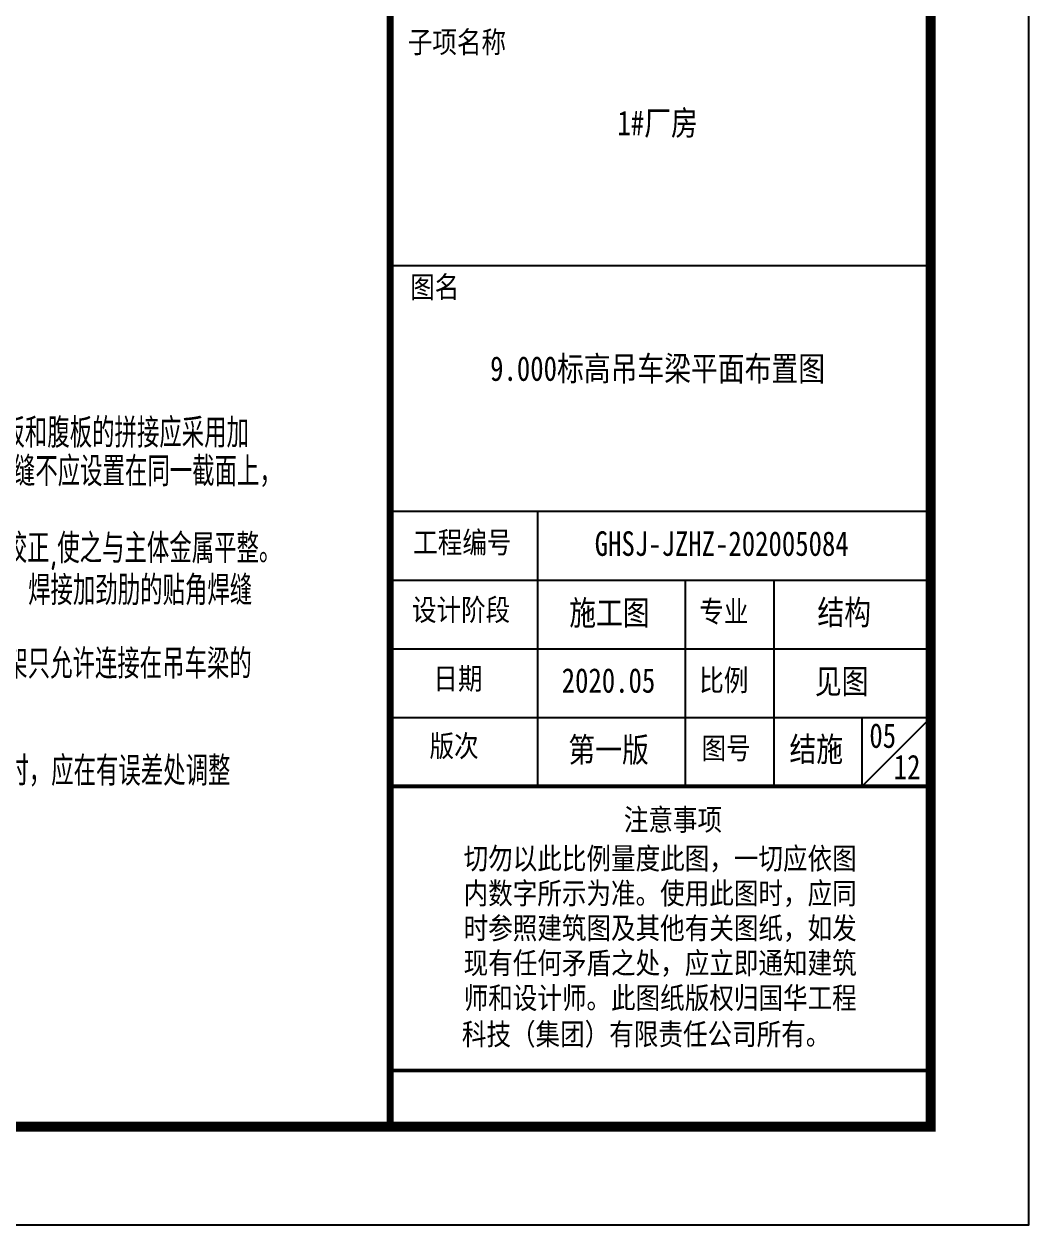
# Model space of a CAD drawing. Extents: x 9539573 to 9710259, y 1656270 to 2510207.
# Drawn here: x 9672570 to 9687909, y 2134257 to 2152592 of the extents above; entities that cross this region are included whole.
import ezdxf
from ezdxf.enums import TextEntityAlignment as Align

# ---------------------------------------------------------------- set-up
doc = ezdxf.new("R2010")
doc.units = 0
doc.header["$LTSCALE"] = 1000
doc.header["$MEASUREMENT"] = 0
doc.layers.get('0').update_dxf_attribs({"linetype": 'CONTINUOUS'})
for name, color, linetype in [('AXIS', 3, 'CONTINUOUS'), ('PP-PM-TK', 7, 'CONTINUOUS'), ('PUB_TEXT', 7, 'CONTINUOUS'), ('PUB_TITLE', 4, 'CONTINUOUS')]:
    doc.layers.add(name, color=color, linetype=linetype)
doc.styles.add('TQ', font='txt.shx', dxfattribs={"width": 0.8, "bigfont": 'hztxt.shx'})
doc.styles.add('TSSD_REIN', font='atssdeng.shx', dxfattribs={"width": 0.7, "bigfont": 'atssdchn.shx'})
doc.styles.add('仿宋', font='', dxfattribs={"width": 0.8})
doc.styles.get('仿宋').set_extended_font_data('SimSun')

# ---------------------------------------------------------------- blocks, each defined once
blk = doc.blocks.new('A2 TK 2019')
at = {"layer": 'PP-PM-TK', "color": 4}
for p, q in [((7035935, 1983948), (7041435, 1983948)), ((7035935, 1981448), (7041435, 1981448)), ((7037435, 1981448), (7037435, 1978648)), ((7035935, 1980748), (7041435, 1980748)), ((7038935, 1980748), (7038935, 1978648)), ((7039840, 1980748), (7039840, 1978648)), ((7035935, 1980048), (7041435, 1980048)), ((7035935, 1979348), (7041435, 1979348)), ((7041435, 1979348), (7040735, 1978648)), ((7040735, 1979348), (7040735, 1978648))]:
    blk.add_line(p, q, dxfattribs=at)
at = {"layer": 'PP-PM-TK', "color": 4, "const_width": 70}
blk.add_lwpolyline([(7035935, 2015184), (7041435, 2015184), (7041435, 1975184), (7035935, 1975184)], close=True, dxfattribs=at)
at = {"layer": 'PP-PM-TK', "color": 4, "const_width": 40}
for points in [[(7035935, 1978648), (7041435, 1978648)], [(7035935, 1975756), (7041435, 1975756)]]:
    blk.add_lwpolyline(points, dxfattribs=at)
at = {"layer": 'PUB_TEXT', "color": 2, "style": 'TQ'}
for s, p in [('子项名称', (7036114, 1986089)), ('图名', (7036138, 1983596)), ('工程编号', (7036169, 1980997)), ('设计阶段', (7036156, 1980311)), ('专业', (7039080, 1980294)), ('日期', (7036374, 1979611)), ('比例', (7039080, 1979594)), ('版次', (7036335, 1978925)), ('图号', (7039103, 1978902)), ('注意事项', (7038312, 1978175)), ('切勿以此比例量度此图，一切应依图', (7036682, 1977780)), ('内数字所示为准。使用此图时，应同', (7036682, 1977426)), ('时参照建筑图及其他有关图纸，如发', (7036682, 1977071)), ('现有任何矛盾之处，应立即通知建筑', (7036682, 1976716)), ('师和设计师。此图纸版权归国华工程', (7036682, 1976361)), ('科技（集团）有限责任公司所有。', (7036664, 1975992))]:
    blk.add_text(s, height=250, dxfattribs=at).set_placement(p)
at = {"layer": 'PUB_TITLE', "color": 0, "style": '仿宋', "width": 0.8}
blk.add_text('1#厂房', height=250, dxfattribs=at).set_placement((7038656, 1985275), align=Align.CENTER)
for s, p in [('GHSJ-JZHZ-202005084', (7038016, 1980994)), ('施工图', (7037757, 1980289)), ('结构', (7040282, 1980294)), ('2020.05', (7037680, 1979601)), ('见图', (7040256, 1979591)), ('第一版', (7037748, 1978895)), ('结施', (7039998, 1978901)), ('12', (7041059, 1978720))]:
    blk.add_text(s, height=250, dxfattribs=at).set_placement(p)

msp = doc.modelspace()

# ---------------------------------------------------------------- linework, layer by layer
at = {"layer": 'PUB_TITLE'}
msp.add_lwpolyline([(9598809.4, 2134257.5), (9687909.4, 2134257.5), (9687909.4, 2197257.5), (9598809.4, 2197257.5)], close=True, dxfattribs=at)
at = {"layer": 'PUB_TITLE', "const_width": 150}
msp.add_lwpolyline([(9602559.4, 2135757.5), (9686409.4, 2135757.5), (9686409.4, 2195757.5), (9602559.4, 2195757.5)], close=True, dxfattribs=at)

# ---------------------------------------------------------------- block references
at = {"xscale": 1.5, "yscale": 1.5, "zscale": 1.5}
msp.add_blockref('A2 TK 2019', (-875743.4, -827018.2), dxfattribs=at)

# ---------------------------------------------------------------- texts
at = {"layer": 'AXIS', "linetype": 'ByBlock', "style": 'TSSD_REIN', "width": 0.8}
for s, p in [('2. 吊车梁的上、下翼缘板在跨中1/3跨长的范围内应尽量避免拼接。上、下翼缘板和腹板的拼接应采用加', (9660082.1, 2146123.8)), ('引弧板（其厚度和坡口与主材相同）的对接焊缝，并保证焊透，三者的对接焊缝不应设置在同一截面上，', (9660772.2, 2145536.1)), ('3. 吊车梁的上、下翼缘板对接焊缝的上表面及所有引弧板割去处均应用机械加工校正,使之与主体金属平整。', (9660086.8, 2144361)), ('4. 吊车梁的贴角焊缝表面应做成直线形或凹形，焊接中应避免咬肉和弧坑等缺陷，焊接加劲肋的贴角焊缝', (9660084.5, 2143720.5)), ('5. 吊车梁下翼缘不得焊接悬挂设备的零件，并不宜打火或焊接夹具。吊车滑触线架只允许连接在吊车梁的', (9660086.3, 2142598.1)), ('7. 两吊车梁突缘加劲板之间设10mm厚钢板，当吊车梁长度或柱间距有施工误差时，应在有误差处调整', (9660084.6, 2140963.5))]:
    msp.add_text(s, height=450, dxfattribs=at).set_placement(p)
at = {"layer": 'PUB_TITLE', "color": 6, "style": '仿宋', "width": 0.8}
msp.add_text('9.000标高吊车梁平面布置图', height=375, dxfattribs=at).set_placement((9682240.6, 2147144.6), align=Align.CENTER)
msp.add_text('05', height=375, dxfattribs=at).set_placement((9685473, 2141541.6))

doc.saveas('drawing.dxf')
